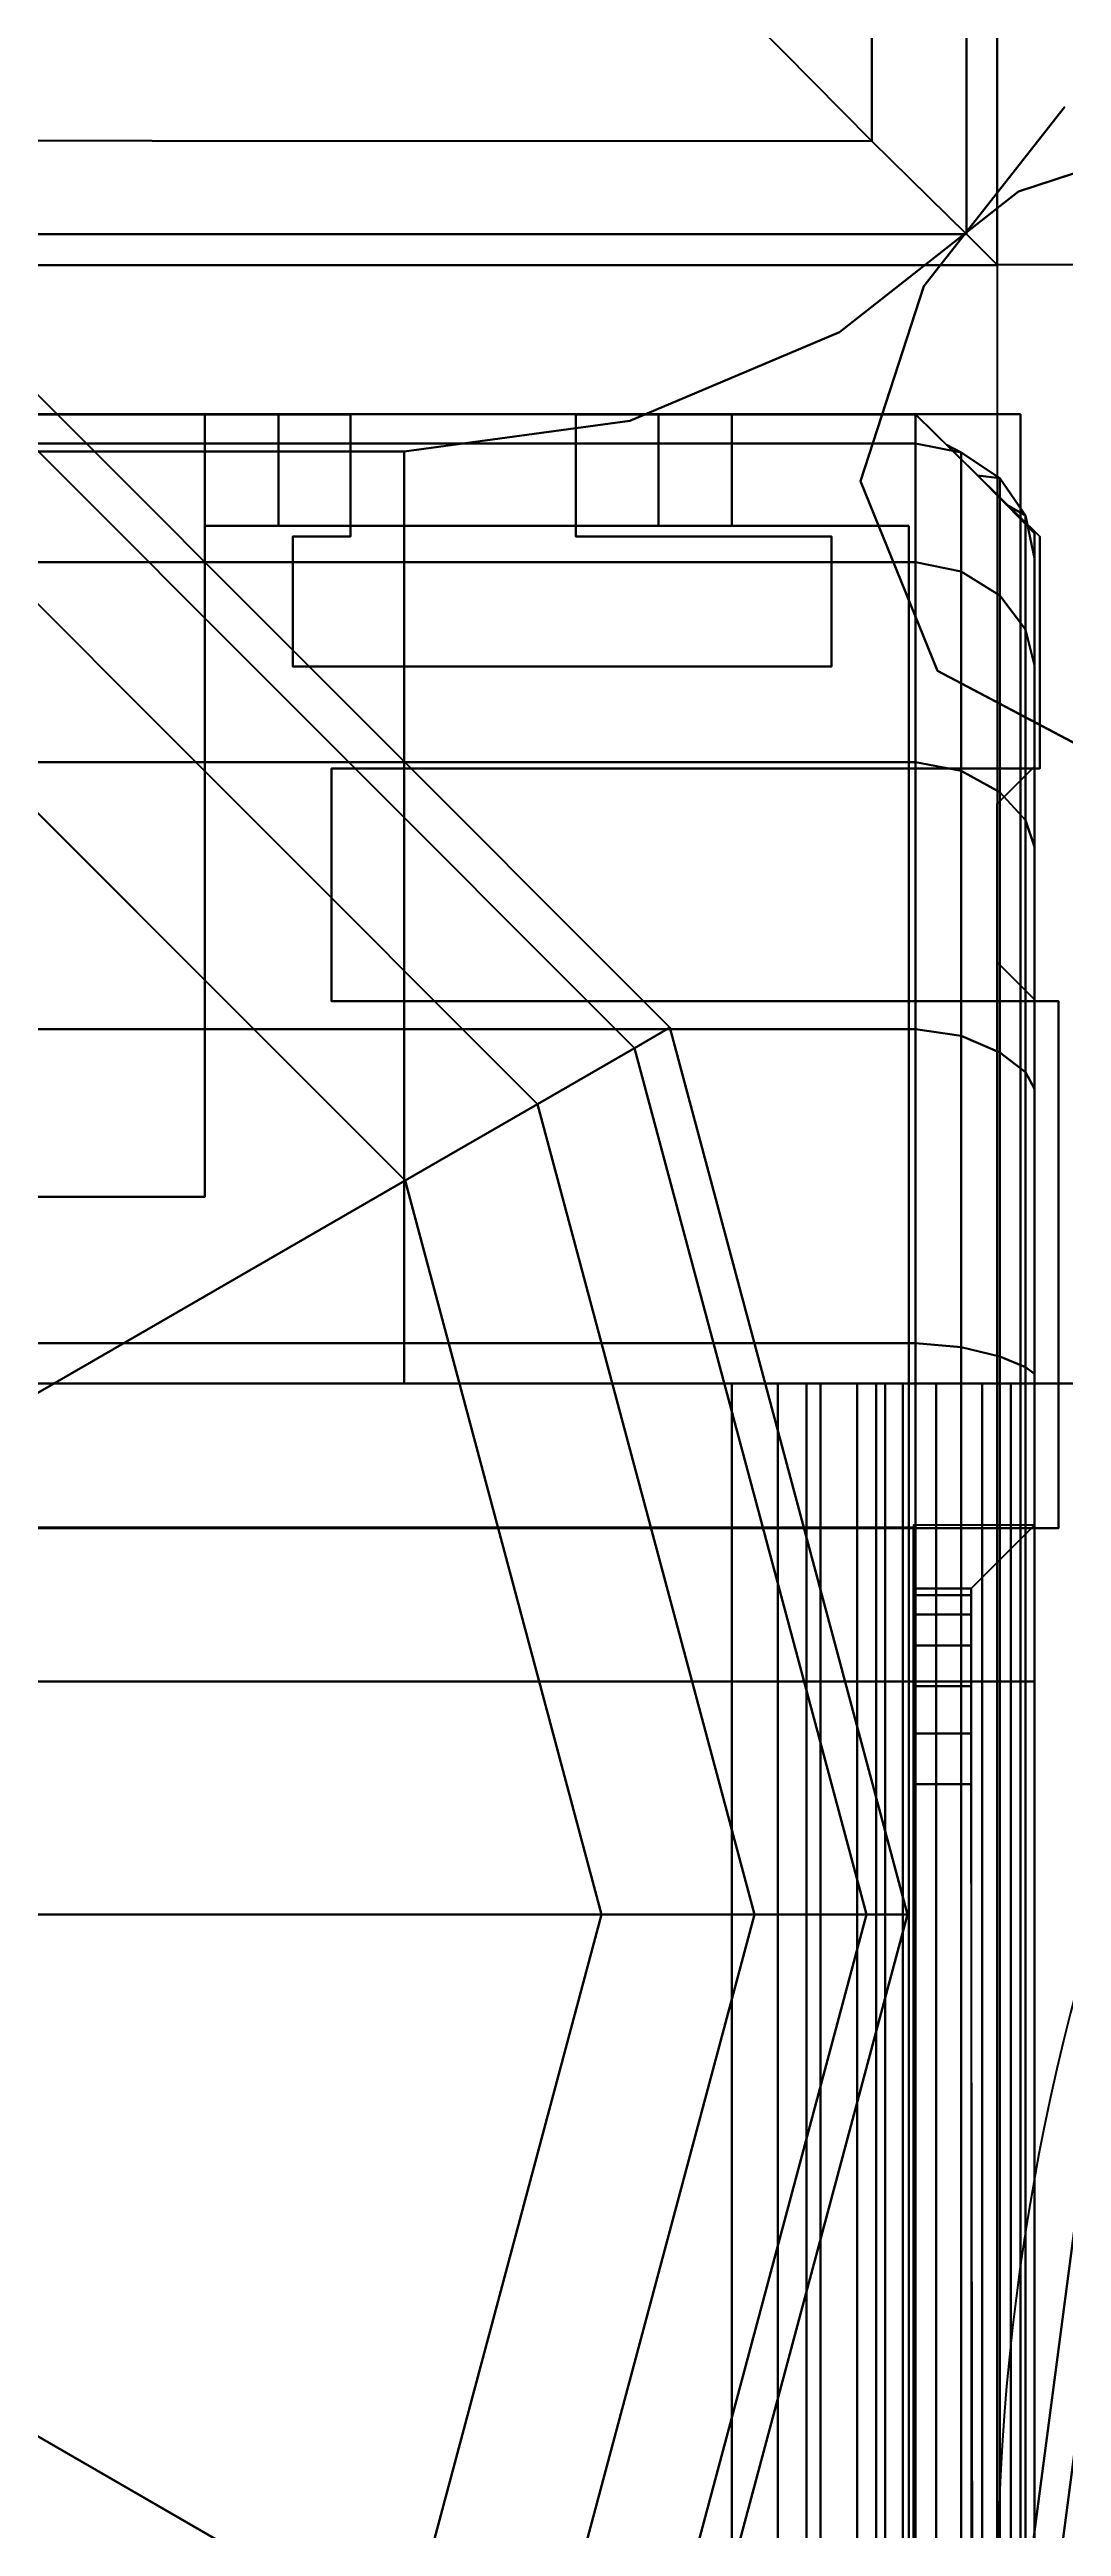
# Model space of a CAD drawing. Extents: x -170 to 1783, y -20 to 1205.
# Drawn here: x 987.072 to 987.615, y 278.522 to 279.85 of the extents above; entities that cross this region are included whole.
import ezdxf
from ezdxf.enums import TextEntityAlignment as Align

# ---------------------------------------------------------------- set-up
doc = ezdxf.new("R2010")
doc.units = 0
doc.header["$LTSCALE"] = 96
doc.header["$MEASUREMENT"] = 0
for name, color, linetype in [('A-FURN-3-PANEL-GLIDE', 7, 'Continuous'), ('A-FURN-3-PANEL-RACE', 7, 'Continuous'), ('A-FURN-3-PANEL-SIDE1', 7, 'Continuous'), ('A-FURN-3-PANEL-TOPCAP', 7, 'Continuous'), ('A-FURN-3-PANEL-TRIM', 7, 'Continuous'), ('A-FURN-3-WKSF-TRIM', 7, 'Continuous'), ('A-FURN-P-PNLS', 7, 'Continuous'), ('A-FURN-P-WKSF', 7, 'Continuous'), ('MAIN_PANEL', 7, 'Continuous'), ('MAIN_PANEL_COMP', 7, 'Continuous'), ('MAIN_WKSURF', 7, 'Continuous'), ('SM', 7, 'Continuous')]:
    doc.layers.add(name, color=color, linetype=linetype)

# ---------------------------------------------------------------- blocks, each defined once
blk = doc.blocks.new('EC-EFP-456')
at = {"layer": 'A-FURN-3-PANEL-TRIM', "color": 60, "linetype": 'Continuous'}
for points, invisible_edges in [([(-0.0735, -0.1159, 3.5747), (0.6, -0.1348, 3.5747), (0.0361, 0.0847, 3.5747), (-0.0395, -0.0114, 3.5747)], 3), ([(-0.0735, -0.1159, 4.2397), (-0.0395, -0.0114, 4.2397), (0.0361, 0.0847, 4.2397), (0.6, -0.1348, 4.2397)], 12), ([(-0.0735, -0.1159, 3.8013), (-0.0395, -0.0114, 3.8013), (0.0361, 0.0847, 3.8013), (0.6, -0.1348, 3.8013)], 12), ([(-0.0735, -0.1159, 4.013), (0.6, -0.1348, 4.013), (0.0361, 0.0847, 4.013), (-0.0395, -0.0114, 4.013)], 3), ([(0.065, -0.269, 3.5747), (0.6, -0.1348, 3.5747), (-0.0735, -0.1159, 3.5747), (-0.0322, -0.2178, 3.5747)], 3), ([(0.065, -0.269, 4.2397), (-0.0322, -0.2178, 4.2397), (-0.0735, -0.1159, 4.2397), (0.6, -0.1348, 4.2397)], 12), ([(0.065, -0.269, 3.8013), (-0.0322, -0.2178, 3.8013), (-0.0735, -0.1159, 3.8013), (0.6, -0.1348, 3.8013)], 12), ([(0.065, -0.269, 4.013), (0.6, -0.1348, 4.013), (-0.0735, -0.1159, 4.013), (-0.0322, -0.2178, 4.013)], 3)]:
    blk.add_3dface(points, dxfattribs=dict(at, invisible_edges=invisible_edges))
for points in [[(-0.0395, -0.0114, 4.013), (0.0361, 0.0847, 4.013), (0.0361, 0.0847, 4.2397), (-0.0395, -0.0114, 4.2397)], [(-0.0395, -0.0114, 3.5747), (0.0361, 0.0847, 3.5747), (0.0361, 0.0847, 3.8013), (-0.0395, -0.0114, 3.8013)], [(-0.0735, -0.1159, 4.013), (-0.0395, -0.0114, 4.013), (-0.0395, -0.0114, 4.2397), (-0.0735, -0.1159, 4.2397)], [(-0.0735, -0.1159, 3.5747), (-0.0395, -0.0114, 3.5747), (-0.0395, -0.0114, 3.8013), (-0.0735, -0.1159, 3.8013)], [(-0.0322, -0.2178, 4.013), (-0.0735, -0.1159, 4.013), (-0.0735, -0.1159, 4.2397), (-0.0322, -0.2178, 4.2397)], [(-0.0322, -0.2178, 3.5747), (-0.0735, -0.1159, 3.5747), (-0.0735, -0.1159, 3.8013), (-0.0322, -0.2178, 3.8013)], [(0.065, -0.269, 4.013), (-0.0322, -0.2178, 4.013), (-0.0322, -0.2178, 4.2397), (0.065, -0.269, 4.2397)], [(0.065, -0.269, 3.5747), (-0.0322, -0.2178, 3.5747), (-0.0322, -0.2178, 3.8013), (0.065, -0.269, 3.8013)]]:
    blk.add_3dface(points, dxfattribs=at)
at = {"layer": 'A-FURN-P-PNLS', "color": 60, "linetype": 'Continuous'}
for p, q in [((0, 0), (0, 2)), ((48, 0), (0, 0))]:
    blk.add_line(p, q, dxfattribs=at)
at = {"layer": 'MAIN_PANEL', "color": 7, "linetype": 'Continuous'}
for p in [(0, 0), (0, 0, 55.663), (0, 0), (0, 0)]:
    blk.add_point(p, dxfattribs=at)
blk = doc.blocks.new('EC-EFN-256')
at = {"layer": 'A-FURN-3-PANEL-GLIDE', "color": 20, "linetype": 'Continuous', "invisible_edges": 12}
for points in [[(23.115, 1), (22.433, 0.6063), (22.7213, 0.318)], [(23.115, 1), (22.7213, 0.318), (23.115, 0.2125)], [(23.115, 1), (23.115, 0.2125), (23.5088, 0.318)], [(23.115, 1), (23.5088, 0.318), (23.797, 0.6063)]]:
    blk.add_3dface(points, dxfattribs=at)
at = {"layer": 'A-FURN-3-PANEL-GLIDE', "color": 20, "linetype": 'Continuous'}
for points in [[(23.0137, 0.8246, 0.3285), (22.7213, 0.318, 0.3285), (22.433, 0.6063, 0.3285), (22.9396, 0.8988, 0.3285)], [(23.2904, 0.8988, 0.3285), (23.797, 0.6063, 0.3285), (23.5088, 0.318, 0.3285), (23.2163, 0.8246, 0.3285)], [(23.115, 0.7975, 0.3285), (23.115, 0.2125, 0.3285), (22.7213, 0.318, 0.3285), (23.0137, 0.8246, 0.3285)], [(23.2163, 0.8246, 0.3285), (23.5088, 0.318, 0.3285), (23.115, 0.2125, 0.3285), (23.115, 0.7975, 0.3285)], [(23.797, 0.6063, 0.3285), (23.8681, 0.5652, 0.3065), (23.5498, 0.2469, 0.3065), (23.5088, 0.318, 0.3285)], [(23.8681, 0.5652, 0.022), (23.797, 0.6063), (23.5088, 0.318), (23.5498, 0.2469, 0.022)], [(23.8681, 0.5652, 0.3065), (23.9202, 0.5351, 0.2464), (23.5799, 0.1948, 0.2464), (23.5498, 0.2469, 0.3065)], [(23.9202, 0.5351, 0.0821), (23.8681, 0.5652, 0.022), (23.5498, 0.2469, 0.022), (23.5799, 0.1948, 0.0821)], [(23.9202, 0.5351, 0.2464), (23.9392, 0.5241, 0.1642), (23.5909, 0.1758, 0.1642), (23.5799, 0.1948, 0.2464)], [(23.9392, 0.5241, 0.1642), (23.9202, 0.5351, 0.0821), (23.5799, 0.1948, 0.0821), (23.5909, 0.1758, 0.1642)], [(23.115, 0.2125, 0.3285), (23.115, 0.1304, 0.3065), (22.6802, 0.2469, 0.3065), (22.7213, 0.318, 0.3285)], [(23.115, 0.1304, 0.022), (23.115, 0.2125), (22.7213, 0.318), (22.6802, 0.2469, 0.022)], [(23.5088, 0.318, 0.3285), (23.5498, 0.2469, 0.3065), (23.115, 0.1304, 0.3065), (23.115, 0.2125, 0.3285)], [(23.5498, 0.2469, 0.022), (23.5088, 0.318), (23.115, 0.2125), (23.115, 0.1304, 0.022)], [(23.115, 0.1304, 0.3065), (23.115, 0.0703, 0.2464), (22.6501, 0.1948, 0.2464), (22.6802, 0.2469, 0.3065)], [(23.115, 0.0703, 0.0821), (23.115, 0.1304, 0.022), (22.6802, 0.2469, 0.022), (22.6501, 0.1948, 0.0821)], [(23.5498, 0.2469, 0.3065), (23.5799, 0.1948, 0.2464), (23.115, 0.0703, 0.2464), (23.115, 0.1304, 0.3065)], [(23.5799, 0.1948, 0.0821), (23.5498, 0.2469, 0.022), (23.115, 0.1304, 0.022), (23.115, 0.0703, 0.0821)], [(23.115, 0.0703, 0.2464), (23.115, 0.0483, 0.1642), (22.6391, 0.1758, 0.1642), (22.6501, 0.1948, 0.2464)], [(23.115, 0.0483, 0.1642), (23.115, 0.0703, 0.0821), (22.6501, 0.1948, 0.0821), (22.6391, 0.1758, 0.1642)], [(23.5799, 0.1948, 0.2464), (23.5909, 0.1758, 0.1642), (23.115, 0.0483, 0.1642), (23.115, 0.0703, 0.2464)], [(23.5909, 0.1758, 0.1642), (23.5799, 0.1948, 0.0821), (23.115, 0.0703, 0.0821), (23.115, 0.0483, 0.1642)]]:
    blk.add_3dface(points, dxfattribs=at)
at = {"layer": 'A-FURN-3-PANEL-RACE', "color": 40, "linetype": 'Continuous'}
for points, invisible_edges in [([(0.5, 0.7375, 0.4563), (2.098, 0.7375, 0.4563), (23.5, 0.4255, 0.4563), (0.5, 0.4255, 0.4563)], 6), ([(0.5, 0.7375, 0.3963), (0.5, 0.4255, 0.3963), (23.5, 0.4255, 0.3963), (2.098, 0.7375, 0.3963)], 6), ([(21.902, 0.7375, 0.4563), (23.5, 0.7375, 0.4563), (23.5, 0.4255, 0.4563), (2.098, 0.7375, 0.4563)], 12), ([(21.902, 0.7375, 0.3963), (2.098, 0.7375, 0.3963), (23.5, 0.4255, 0.3963), (23.5, 0.7375, 0.3963)], 3), ([(0.5, 0.4255, 0.3963), (0.08, 0.4255, 0.3963), (0.08, -0.0125, 0.3963), (23.92, -0.0125, 0.3963)], 8), ([(0.5, 0.4255, 0.4563), (23.86, 0.0475, 0.4563), (0.14, 0.0475, 0.4563), (0.14, 0.4255, 0.4563)], 1), ([(23.5, 0.4255, 0.3963), (0.5, 0.4255, 0.3963), (23.92, -0.0125, 0.3963), (23.92, 0.4255, 0.3963)], 3), ([(23.5, 0.4255, 0.4563), (23.86, 0.4255, 0.4563), (23.86, 0.0475, 0.4563), (0.5, 0.4255, 0.4563)], 12), ([(23.5, 0.4255, 0.3963), (23.92, 0.4255, 0.3963), (23.86, 0.4255, 0.4563), (23.5, 0.4255, 0.4563)], 2), ([(23.92, 0.4255, 0.3963), (23.92, 0.4255, 1.7894), (23.86, 0.4255, 1.7894), (23.86, 0.4255, 0.4563)], 8), ([(23.86, 0.4255, 1.7894), (23.86, 0.386, 1.7894), (23.86, 0.1819, 1.4986), (23.86, 0.4255, 0.4563)], 4), ([(23.86, 0.4255, 0.4563), (23.86, 0.1819, 1.4986), (23.86, 0.1425, 1.4986), (23.86, 0.0475, 0.4563)], 5), ([(23.86, 0.1425, 3.1951), (23.86, 0.4255, 3.245), (23.86, 0.4255, 3.515), (23.86, 0.0475, 3.515)], 8), ([(23.86, 0.4255, 3.515), (23.92, 0.4255, 3.515), (23.92, -0.0125, 3.515), (23.86, 0.0475, 3.515)], 4), ([(23.92, 0.386, 1.7894), (23.92, 0.4255, 1.7894), (23.92, 0.4255, 0.3963), (23.92, 0.1819, 1.4986)], 4), ([(23.92, 0.1819, 1.4986), (23.92, 0.4255, 0.3963), (23.92, -0.0125, 0.3963), (23.92, 0.1425, 1.4986)], 5), ([(23.92, 0.4255, 3.245), (23.92, 0.1425, 3.1951), (23.92, -0.0125, 3.515), (23.92, 0.4255, 3.515)], 2), ([(23.4, 0.1425, 4.1797), (23.4, 0.1179, 4.1764), (23.4, 0.1024, 4.2344), (23.4, 0.1425, 4.2397)], 2), ([(23.86, 0.0475, 0.4563), (23.86, 0.1425, 1.4986), (23.86, 0.1425, 3.1951), (23.86, 0.0475, 3.515)], 5), ([(23.92, 0.1425, 3.1951), (23.92, 0.1425, 1.4986), (23.92, -0.0125, 0.3963), (23.92, -0.0125, 3.515)], 10), ([(23.4, 0.1179, 4.1764), (23.4, 0.095, 4.1669), (23.4, 0.065, 4.2189), (23.4, 0.1024, 4.2344)], 10), ([(23.4, 0.095, 4.1669), (23.4, 0.0753, 4.1519), (23.4, 0.0329, 4.1943), (23.4, 0.065, 4.2189)], 10), ([(23.4, 0.0753, 4.1519), (23.4, 0.0602, 4.1322), (23.4, 0.0082, 4.1622), (23.4, 0.0329, 4.1943)], 10), ([(23.4, 0.0602, 4.1322), (23.4, 0.0507, 4.1093), (23.4, -0.0072, 4.1248), (23.4, 0.0082, 4.1622)], 10), ([(0.14, 0.0475, 0.4563), (23.86, 0.0475, 0.4563), (23.86, 0.0475, 3.515), (0.14, 0.0475, 3.515)], 4), ([(0.6, 0.0475, 3.515), (23.4, 0.0475, 3.515), (23.4, 0.0475, 4.0847), (0.6, 0.0475, 4.0847)], 1), ([(23.4, 0.0507, 4.1093), (23.4, 0.0475, 4.0847), (23.4, -0.0125, 4.0847), (23.4, -0.0072, 4.1248)], 10), ([(23.4, 0.0475, 3.515), (23.4, -0.0125, 3.515), (23.4, -0.0125, 4.0847), (23.4, 0.0475, 4.0847)], 4), ([(23.86, 0.0475, 3.515), (23.92, -0.0125, 3.515), (23.4, -0.0125, 3.515), (23.4, 0.0475, 3.515)], 1), ([(23.92, -0.0125, 3.515), (23.92, -0.0125, 0.3963), (0.08, -0.0125, 0.3963), (0.08, -0.0125, 3.515)], 8), ([(23.4, -0.0125, 4.0847), (23.4, -0.0125, 3.515), (0.6, -0.0125, 3.515), (0.6, -0.0125, 4.0847)], 2)]:
    blk.add_3dface(points, dxfattribs=dict(at, invisible_edges=invisible_edges))
for points in [[(23.5, 0.7375, 0.3963), (23.5, 0.4255, 0.3963), (23.5, 0.4255, 0.4563), (23.5, 0.7375, 0.4563)], [(23.86, 0.4255, 3.245), (23.92, 0.4255, 3.245), (23.92, 0.4255, 3.515), (23.86, 0.4255, 3.515)], [(23.92, 0.4255, 1.7894), (23.92, 0.386, 1.7894), (23.86, 0.386, 1.7894), (23.86, 0.4255, 1.7894)], [(23.86, 0.1425, 3.1951), (23.92, 0.1425, 3.1951), (23.92, 0.4255, 3.245), (23.86, 0.4255, 3.245)], [(23.92, 0.386, 1.7894), (23.92, 0.1819, 1.4986), (23.86, 0.1819, 1.4986), (23.86, 0.386, 1.7894)], [(23.92, 0.1819, 1.4986), (23.92, 0.1425, 1.4986), (23.86, 0.1425, 1.4986), (23.86, 0.1819, 1.4986)], [(23.4, 0.1425, 4.1797), (23.4, 0.1425, 4.2397), (0.6, 0.1425, 4.2397), (0.6, 0.1425, 4.1797)], [(23.4, 0.1425, 4.2397), (23.4, 0.1024, 4.2344), (0.6, 0.1024, 4.2344), (0.6, 0.1425, 4.2397)], [(0.6, 0.1425, 4.1797), (0.6, 0.1179, 4.1764), (23.4, 0.1179, 4.1764), (23.4, 0.1425, 4.1797)], [(23.86, 0.1425, 1.4986), (23.92, 0.1425, 1.4986), (23.92, 0.1425, 3.1951), (23.86, 0.1425, 3.1951)], [(0.6, 0.1179, 4.1764), (0.6, 0.095, 4.1669), (23.4, 0.095, 4.1669), (23.4, 0.1179, 4.1764)], [(23.4, 0.1024, 4.2344), (23.4, 0.065, 4.2189), (0.6, 0.065, 4.2189), (0.6, 0.1024, 4.2344)], [(0.6, 0.095, 4.1669), (0.6, 0.0753, 4.1519), (23.4, 0.0753, 4.1519), (23.4, 0.095, 4.1669)], [(0.6, 0.0753, 4.1519), (0.6, 0.0602, 4.1322), (23.4, 0.0602, 4.1322), (23.4, 0.0753, 4.1519)], [(23.4, 0.065, 4.2189), (23.4, 0.0329, 4.1943), (0.6, 0.0329, 4.1943), (0.6, 0.065, 4.2189)], [(0.6, 0.0602, 4.1322), (0.6, 0.0507, 4.1093), (23.4, 0.0507, 4.1093), (23.4, 0.0602, 4.1322)], [(0.6, 0.0507, 4.1093), (0.6, 0.0475, 4.0847), (23.4, 0.0475, 4.0847), (23.4, 0.0507, 4.1093)], [(23.4, 0.0329, 4.1943), (23.4, 0.0082, 4.1622), (0.6, 0.0082, 4.1622), (0.6, 0.0329, 4.1943)], [(23.4, 0.0082, 4.1622), (23.4, -0.0072, 4.1248), (0.6, -0.0072, 4.1248), (0.6, 0.0082, 4.1622)], [(23.4, -0.0072, 4.1248), (23.4, -0.0125, 4.0847), (0.6, -0.0125, 4.0847), (0.6, -0.0072, 4.1248)]]:
    blk.add_3dface(points, dxfattribs=at)
at = {"layer": 'A-FURN-3-PANEL-SIDE1', "color": 7, "linetype": 'Continuous'}
for points in [[(23.3224, 1.955, 55.7401), (23.3228, 0.045, 55.7401), (0.6776, 0.045, 55.7401), (0.6776, 1.955, 55.7401)], [(23.3224, 0.045, 4.2397), (23.3224, 1.955, 4.2397), (0.6776, 1.955, 4.2397), (0.6776, 0.045, 4.2397)], [(23.3228, 0.045, 55.7401), (23.3224, 1.955, 55.7401), (23.3224, 1.955, 4.2397), (23.3224, 0.045, 4.2397)], [(23.3228, 0.045, 55.7401), (23.3224, 0.045, 4.2397), (0.6776, 0.045, 4.2397), (0.6776, 0.045, 55.7401)]]:
    blk.add_3dface(points, dxfattribs=at)
at = {"layer": 'A-FURN-3-PANEL-TOPCAP', "color": 60, "linetype": 'Continuous'}
for points, invisible_edges in [([(23.324, 2.02, 55.635), (23.324, -0.02, 55.635), (23.606, -0.02, 55.635), (23.606, 2.02, 55.635)], 5), ([(23.606, 2.02, 55.635), (23.606, -0.02, 55.635), (23.6259, 0, 55.635), (23.6259, 2, 55.635)], 5), ([(23.711, 2, 55.635), (23.711, 0, 55.635), (23.731, -0.02, 55.635), (23.731, 2.02, 55.635)], 5), ([(23.856, -0.02, 55.635), (23.856, 2.02, 55.635), (23.731, 2.02, 55.635), (23.731, -0.02, 55.635)], 5), ([(23.8715, 2.0047, 55.635), (23.856, 2.02, 55.635), (23.856, -0.02, 55.635), (23.8715, -0.0047, 55.635)], 10), ([(23.711, 0, 55.635), (23.711, 2, 55.635), (23.6259, 2, 55.635), (23.6259, 0, 55.635)], 5), ([(23.8715, -0.0047, 55.635), (23.8871, 0.0106, 55.635), (23.8871, 1.9894, 55.635), (23.8715, 2.0047, 55.635)], 10), ([(23.9035, 1.9727, 55.635), (23.8871, 1.9894, 55.635), (23.8871, 0.0106, 55.635), (23.9035, 0.0273, 55.635)], 10), ([(23.9035, 0.0273, 55.635), (23.92, 0.044, 55.635), (23.92, 1.956, 55.635), (23.9035, 1.9727, 55.635)], 8), ([(0.815, 0.045, 55.7401), (0.815, -0.02, 55.7741), (23.185, 0.014, 55.7401), (23.185, 0.045, 55.7401)], 1), ([(23.185, -0.02, 55.7741), (23.185, 0.014, 55.7401), (0.815, 0.014, 55.7401), (0.815, -0.02, 55.7741)], 5), ([(23.185, -0.02, 55.7741), (23.221, -0.02, 55.7693), (23.2122, 0.014, 55.7365), (23.185, 0.014, 55.7401)], 10), ([(23.221, -0.02, 55.7693), (23.2545, -0.02, 55.7554), (23.2375, 0.014, 55.726), (23.2122, 0.014, 55.7365)], 10), ([(23.2545, -0.02, 55.7554), (23.2833, -0.02, 55.7333), (23.2593, 0.014, 55.7093), (23.2375, 0.014, 55.726)], 10), ([(23.2833, -0.02, 55.7333), (23.3054, -0.02, 55.7045), (23.276, 0.014, 55.6875), (23.2593, 0.014, 55.7093)], 10), ([(23.3054, -0.02, 55.7045), (23.3193, -0.02, 55.671), (23.2864, 0.014, 55.6622), (23.276, 0.014, 55.6875)], 10), ([(23.3193, -0.02, 55.671), (23.324, -0.02, 55.635), (23.29, 0.014, 55.635), (23.2864, 0.014, 55.6622)], 8), ([(0.76, -0.02, 56.161), (23.24, -0.02, 56.161), (23.24, 0, 56.141), (0.76, 0, 56.141)], 10), ([(23.24, 0, 56.056), (0.76, 0, 56.056), (0.76, 0, 56.141), (23.24, 0, 56.141)], 10), ([(0.76, 0, 56.056), (23.24, 0, 56.056), (23.24, -0.02, 56.036), (0.76, -0.02, 56.036)], 10), ([(23.3727, -0.02, 56.1426), (23.3676, 0, 56.1232), (23.24, 0, 56.141), (23.24, -0.02, 56.161)], 5), ([(23.3676, 0, 56.1232), (23.3456, 0, 56.0411), (23.24, 0, 56.056), (23.24, 0, 56.141)], 5), ([(23.3456, 0, 56.0411), (23.3404, -0.02, 56.0218), (23.24, -0.02, 56.036), (23.24, 0, 56.056)], 5), ([(23.4431, 0, 55.9981), (23.4331, -0.02, 55.9807), (23.3404, -0.02, 56.0218), (23.3456, 0, 56.0411)], 5), ([(23.4856, 0, 56.0717), (23.4431, 0, 55.9981), (23.3456, 0, 56.0411), (23.3676, 0, 56.1232)], 5), ([(23.4956, -0.02, 56.0891), (23.4856, 0, 56.0717), (23.3676, 0, 56.1232), (23.3727, -0.02, 56.1426)], 5), ([(23.5252, 0, 55.9301), (23.5111, -0.02, 55.9159), (23.4331, -0.02, 55.9807), (23.4431, 0, 55.9981)], 5), ([(23.5854, 0, 55.9903), (23.5252, 0, 55.9301), (23.4431, 0, 55.9981), (23.4856, 0, 56.0717)], 5), ([(23.5995, -0.02, 56.0044), (23.5854, 0, 55.9903), (23.4856, 0, 56.0717), (23.4956, -0.02, 56.0891)], 5), ([(23.5858, 0, 55.8424), (23.5685, -0.02, 55.8323), (23.5111, -0.02, 55.9159), (23.5252, 0, 55.9301)], 5), ([(23.6595, 0, 55.8849), (23.5858, 0, 55.8424), (23.5252, 0, 55.9301), (23.5854, 0, 55.9903)], 5), ([(23.6202, 0, 55.7415), (23.601, -0.02, 55.7363), (23.5685, -0.02, 55.8323), (23.5858, 0, 55.8424)], 5), ([(23.6768, -0.02, 55.8949), (23.6595, 0, 55.8849), (23.5854, 0, 55.9903), (23.5995, -0.02, 56.0044)], 5), ([(23.7024, 0, 55.7635), (23.6202, 0, 55.7415), (23.5858, 0, 55.8424), (23.6595, 0, 55.8849)], 5), ([(23.6259, 0, 55.635), (23.606, -0.02, 55.635), (23.601, -0.02, 55.7363), (23.6202, 0, 55.7415)], 4), ([(23.711, 0, 55.635), (23.6259, 0, 55.635), (23.6202, 0, 55.7415), (23.7024, 0, 55.7635)], 4), ([(23.7217, -0.02, 55.7687), (23.7024, 0, 55.7635), (23.6595, 0, 55.8849), (23.6768, -0.02, 55.8949)], 5), ([(23.731, -0.02, 55.635), (23.711, 0, 55.635), (23.7024, 0, 55.7635), (23.7217, -0.02, 55.7687)], 4), ([(0.76, -0.02, 56.161), (0.76, -0.02, 56.286), (23.24, -0.02, 56.286), (23.24, -0.02, 56.161)], 5), ([(23.185, -0.02, 55.7741), (0.815, -0.02, 55.7741), (0.76, -0.02, 56.036), (23.24, -0.02, 56.036)], 10), ([(23.185, -0.02, 55.7741), (23.24, -0.02, 56.036), (23.3404, -0.02, 56.0218), (23.221, -0.02, 55.7693)], 5), ([(23.4331, -0.02, 55.9807), (23.2545, -0.02, 55.7554), (23.221, -0.02, 55.7693), (23.3404, -0.02, 56.0218)], 5), ([(23.4051, -0.02, 56.2633), (23.3727, -0.02, 56.1426), (23.24, -0.02, 56.161), (23.24, -0.02, 56.286)], 5), ([(23.2545, -0.02, 55.7554), (23.4331, -0.02, 55.9807), (23.5111, -0.02, 55.9159), (23.2833, -0.02, 55.7333)], 5), ([(23.5685, -0.02, 55.8323), (23.3054, -0.02, 55.7045), (23.2833, -0.02, 55.7333), (23.5111, -0.02, 55.9159)], 5), ([(23.3054, -0.02, 55.7045), (23.5685, -0.02, 55.8323), (23.601, -0.02, 55.7363), (23.3193, -0.02, 55.671)], 5), ([(23.3193, -0.02, 55.671), (23.601, -0.02, 55.7363), (23.606, -0.02, 55.635), (23.324, -0.02, 55.635)], 1), ([(23.5581, -0.02, 56.1974), (23.4956, -0.02, 56.0891), (23.3727, -0.02, 56.1426), (23.4051, -0.02, 56.2633)], 5), ([(23.6879, -0.02, 56.0929), (23.5995, -0.02, 56.0044), (23.4956, -0.02, 56.0891), (23.5581, -0.02, 56.1974)], 5), ([(23.7851, -0.02, 55.9575), (23.6768, -0.02, 55.8949), (23.5995, -0.02, 56.0044), (23.6879, -0.02, 56.0929)], 5), ([(23.8425, -0.02, 55.8011), (23.7217, -0.02, 55.7687), (23.6768, -0.02, 55.8949), (23.7851, -0.02, 55.9575)], 5), ([(23.856, -0.02, 55.635), (23.731, -0.02, 55.635), (23.7217, -0.02, 55.7687), (23.8425, -0.02, 55.8011)], 4)]:
    blk.add_3dface(points, dxfattribs=dict(at, invisible_edges=invisible_edges))
for points in [[(0.76, 0.044, 56.35), (0.76, 1.956, 56.35), (23.24, 1.956, 56.35), (23.24, 0.044, 56.35)], [(23.4216, 0.044, 56.3252), (23.24, 0.044, 56.35), (23.24, 1.956, 56.35), (23.4216, 1.956, 56.3252)], [(23.5901, 0.044, 56.2528), (23.4216, 0.044, 56.3252), (23.4216, 1.956, 56.3252), (23.5901, 1.956, 56.2528)], [(23.7332, 0.044, 56.1382), (23.5901, 0.044, 56.2528), (23.5901, 1.956, 56.2528), (23.7332, 1.956, 56.1382)], [(23.8405, 0.044, 55.9895), (23.7332, 0.044, 56.1382), (23.7332, 1.956, 56.1382), (23.8405, 1.956, 55.9895)], [(23.9043, 0.044, 55.8177), (23.8405, 0.044, 55.9895), (23.8405, 1.956, 55.9895), (23.9043, 1.956, 55.8177)], [(23.92, 0.044, 55.635), (23.9043, 0.044, 55.8177), (23.9043, 1.956, 55.8177), (23.92, 1.956, 55.635)], [(0.76, 0.0195, 56.3451), (0.76, 0.044, 56.35), (23.24, 0.044, 56.35), (23.24, 0.0195, 56.3451)], [(23.185, 0.045, 55.7401), (23.185, 0.014, 55.7401), (23.2122, 0.014, 55.7365), (23.2122, 0.045, 55.7365)], [(23.2122, 0.045, 55.7365), (23.2122, 0.014, 55.7365), (23.2375, 0.014, 55.726), (23.2375, 0.045, 55.726)], [(23.2375, 0.045, 55.726), (23.2375, 0.014, 55.726), (23.2593, 0.014, 55.7093), (23.2593, 0.045, 55.7093)], [(23.4216, 0.044, 56.3252), (23.4194, 0.0195, 56.3203), (23.24, 0.0195, 56.3451), (23.24, 0.044, 56.35)], [(23.2593, 0.045, 55.7093), (23.2593, 0.014, 55.7093), (23.276, 0.014, 55.6875), (23.276, 0.045, 55.6875)], [(23.276, 0.045, 55.6875), (23.276, 0.014, 55.6875), (23.2864, 0.014, 55.6622), (23.2864, 0.045, 55.6622)], [(23.2864, 0.045, 55.6622), (23.2864, 0.014, 55.6622), (23.29, 0.014, 55.635), (23.29, 0.045, 55.635)], [(23.29, 0.014, 55.635), (23.324, -0.02, 55.635), (23.324, 0.045, 55.635), (23.29, 0.045, 55.635)], [(23.5901, 0.044, 56.2528), (23.5864, 0.0195, 56.248), (23.4194, 0.0195, 56.3203), (23.4216, 0.044, 56.3252)], [(23.7332, 0.044, 56.1382), (23.7287, 0.0195, 56.1337), (23.5864, 0.0195, 56.248), (23.5901, 0.044, 56.2528)], [(23.8405, 0.044, 55.9895), (23.8356, 0.0195, 55.9859), (23.7287, 0.0195, 56.1337), (23.7332, 0.044, 56.1382)], [(23.9043, 0.044, 55.8177), (23.8994, 0.0195, 55.8155), (23.8356, 0.0195, 55.9859), (23.8405, 0.044, 55.9895)], [(23.92, 0.044, 55.635), (23.9035, 0.0273, 55.635), (23.8994, 0.0195, 55.8155), (23.9043, 0.044, 55.8177)], [(23.9035, 0.0273, 55.635), (23.8871, 0.0106, 55.635), (23.8857, -0.0013, 55.8104), (23.8994, 0.0195, 55.8155)], [(0.76, -0.0013, 56.3313), (0.76, 0.0195, 56.3451), (23.24, 0.0195, 56.3451), (23.24, -0.0013, 56.3313)], [(23.4194, 0.0195, 56.3203), (23.4144, -0.0013, 56.3065), (23.24, -0.0013, 56.3313), (23.24, 0.0195, 56.3451)], [(23.5864, 0.0195, 56.248), (23.5775, -0.0013, 56.2349), (23.4144, -0.0013, 56.3065), (23.4194, 0.0195, 56.3203)], [(23.7287, 0.0195, 56.1337), (23.7172, -0.0013, 56.1222), (23.5775, -0.0013, 56.2349), (23.5864, 0.0195, 56.248)], [(23.8356, 0.0195, 55.9859), (23.8226, -0.0013, 55.977), (23.7172, -0.0013, 56.1222), (23.7287, 0.0195, 56.1337)], [(23.8994, 0.0195, 55.8155), (23.8857, -0.0013, 55.8104), (23.8226, -0.0013, 55.977), (23.8356, 0.0195, 55.9859)], [(23.8871, 0.0106, 55.635), (23.8715, -0.0047, 55.635), (23.8656, -0.0151, 55.8048), (23.8857, -0.0013, 55.8104)], [(0.76, -0.0151, 56.3105), (0.76, -0.0013, 56.3313), (23.24, -0.0013, 56.3313), (23.24, -0.0151, 56.3105)], [(23.4144, -0.0013, 56.3065), (23.4087, -0.0151, 56.2864), (23.24, -0.0151, 56.3105), (23.24, -0.0013, 56.3313)], [(23.5775, -0.0013, 56.2349), (23.5669, -0.0151, 56.2168), (23.4087, -0.0151, 56.2864), (23.4144, -0.0013, 56.3065)], [(23.7172, -0.0013, 56.1222), (23.7022, -0.0151, 56.1072), (23.5669, -0.0151, 56.2168), (23.5775, -0.0013, 56.2349)], [(23.8226, -0.0013, 55.977), (23.8045, -0.0151, 55.9663), (23.7022, -0.0151, 56.1072), (23.7172, -0.0013, 56.1222)], [(23.8857, -0.0013, 55.8104), (23.8656, -0.0151, 55.8048), (23.8045, -0.0151, 55.9663), (23.8226, -0.0013, 55.977)], [(23.8715, -0.0047, 55.635), (23.856, -0.02, 55.635), (23.8425, -0.02, 55.8011), (23.8656, -0.0151, 55.8048)], [(0.76, -0.02, 56.286), (0.76, -0.0151, 56.3105), (23.24, -0.0151, 56.3105), (23.24, -0.02, 56.286)], [(23.4087, -0.0151, 56.2864), (23.4051, -0.02, 56.2633), (23.24, -0.02, 56.286), (23.24, -0.0151, 56.3105)], [(23.5669, -0.0151, 56.2168), (23.5581, -0.02, 56.1974), (23.4051, -0.02, 56.2633), (23.4087, -0.0151, 56.2864)], [(23.7022, -0.0151, 56.1072), (23.6879, -0.02, 56.0929), (23.5581, -0.02, 56.1974), (23.5669, -0.0151, 56.2168)], [(23.8045, -0.0151, 55.9663), (23.7851, -0.02, 55.9575), (23.6879, -0.02, 56.0929), (23.7022, -0.0151, 56.1072)], [(23.8656, -0.0151, 55.8048), (23.8425, -0.02, 55.8011), (23.7851, -0.02, 55.9575), (23.8045, -0.0151, 55.9663)]]:
    blk.add_3dface(points, dxfattribs=at)
at = {"layer": 'A-FURN-3-PANEL-TRIM', "color": 60, "linetype": 'Continuous'}
for points in [[(23.4, 0.3185, 3.5747), (23.4, 2.1348, 3.5747), (23.4, 2.1348, 4.2397), (23.4, 0.3185, 4.2397)], [(23.9, 1.6815, 4.2397), (23.9, 1.6815, 3.5747), (23.9, 0.3185, 3.5747), (23.9, 0.3185, 4.2397)], [(23.9198, 1.6527, 55.635), (23.9198, 1.6527, 4.2397), (23.9198, 0.3473, 4.2397), (23.9198, 0.3473, 55.635)], [(23.8543, 0.3782, 4.2397), (23.7845, 0.3782, 4.2397), (23.7845, 0.3782, 55.635), (23.8543, 0.3782, 55.635)], [(23.7845, 0.3782, 55.635), (23.7845, 0.3782, 4.2397), (23.7845, 0.0891, 4.2397), (23.7845, 0.0891, 55.635)], [(23.8543, 0.3473, 55.635), (23.8543, 0.3473, 4.2397), (23.8543, 0.3782, 4.2397), (23.8543, 0.3782, 55.635)], [(23.7299, 0.3574, 4.2397), (23.605, 0.3574, 4.2397), (23.605, 0.3574, 55.635), (23.7299, 0.3574, 55.635)], [(23.605, 0.3574, 55.635), (23.605, 0.3574, 4.2397), (23.605, -0.0328, 4.2397), (23.605, -0.0328, 55.635)], [(23.7299, -0.0228, 55.635), (23.7299, -0.0228, 4.2397), (23.7299, 0.3574, 4.2397), (23.7299, 0.3574, 55.635)], [(23.9198, 0.3473, 4.2397), (23.8543, 0.3473, 4.2397), (23.8543, 0.3473, 55.635), (23.9198, 0.3473, 55.635)], [(23.9, 0.3185, 4.2397), (23.9, 0.3185, 4.013), (23.4, 0.3185, 4.013), (23.4, 0.3185, 4.2397)], [(23.4, -0.1348, 3.8013), (23.4, 0.3185, 3.8013), (23.4, 0.3185, 4.013), (23.4, -0.1348, 4.013)], [(23.4, 0.3185, 3.8013), (23.9, 0.3185, 3.8013), (23.9, 0.3185, 3.5747), (23.4, 0.3185, 3.5747)], [(23.9, 0.3185, 3.8013), (23.9163, 0.1973, 3.8013), (23.9163, 0.1973, 4.013), (23.9, 0.3185, 4.013)], [(23.8543, 0.2263, 4.2397), (23.9198, 0.2263, 4.2397), (23.9198, 0.2263, 55.635), (23.8543, 0.2263, 55.635)], [(23.8543, 0.0891, 55.635), (23.8543, 0.0891, 4.2397), (23.8543, 0.2263, 4.2397), (23.8543, 0.2263, 55.635)], [(23.9198, 0.2263, 55.635), (23.9198, 0.2263, 4.2397), (23.9198, 0.044, 4.2397), (23.92, 0.044, 55.635)], [(23.9163, 0.1973, 3.8013), (23.9639, 0.0847, 3.8013), (23.9639, 0.0847, 4.013), (23.9163, 0.1973, 4.013)], [(23.7845, 0.0891, 4.2397), (23.8543, 0.0891, 4.2397), (23.8543, 0.0891, 55.635), (23.7845, 0.0891, 55.635)], [(23.9639, 0.0847, 3.8013), (24.0395, -0.0114, 3.8013), (24.0395, -0.0114, 4.013), (23.9639, 0.0847, 4.013)], [(23.3224, -0.0328, 4.2397), (23.3224, 0.045, 4.2397), (23.3224, 0.045, 55.635), (23.3224, -0.0328, 55.635)], [(23.8543, -0.0228, 4.2397), (23.8543, -0.0228, 55.635), (23.92, 0.044, 55.635), (23.9198, 0.044, 4.2397)], [(24.0395, -0.0114, 3.8013), (24.0735, -0.1159, 3.8013), (24.0735, -0.1159, 4.013), (24.0395, -0.0114, 4.013)], [(23.8543, -0.0228, 4.2397), (23.7299, -0.0228, 4.2397), (23.7299, -0.0228, 55.635), (23.8543, -0.0228, 55.635)], [(23.605, -0.0328, 4.2397), (23.3224, -0.0328, 4.2397), (23.3224, -0.0328, 55.635), (23.605, -0.0328, 55.635)]]:
    blk.add_3dface(points, dxfattribs=at)
for points, invisible_edges in [([(23.4, 2.1348, 3.5747), (23.4, 0.3185, 3.5747), (23.9, 0.3185, 3.5747), (23.9, 1.6815, 3.5747)], 10), ([(23.4, 2.1348, 4.2397), (23.9, 1.6815, 4.2397), (23.9, 0.3185, 4.2397), (23.4, 0.3185, 4.2397)], 5), ([(23.605, -0.0328, 55.635), (23.3224, -0.0328, 55.635), (23.3224, 2.0328, 55.635), (23.605, 2.0328, 55.635)], 8), ([(23.8543, 1.6527, 55.635), (23.9198, 1.6527, 55.635), (23.9198, 0.3473, 55.635), (23.8543, 0.3473, 55.635)], 8), ([(23.7299, 0.3574, 55.635), (23.605, 0.3574, 55.635), (23.605, 1.6426, 55.635), (23.7299, 1.6426, 55.635)], 10), ([(23.8543, 0.3782, 55.635), (23.7845, 0.3782, 55.635), (23.7845, 1.6218, 55.635), (23.8543, 1.6218, 55.635)], 10), ([(23.9, 0.3185, 3.8013), (23.4, -0.1348, 3.8013), (23.9639, 0.0847, 3.8013), (23.9163, 0.1973, 3.8013)], 3), ([(23.9, 0.3185, 4.013), (23.9163, 0.1973, 4.013), (23.9639, 0.0847, 4.013), (23.4, -0.1348, 4.013)], 12), ([(23.9, 0.3185, 3.8013), (23.4, 0.3185, 3.8013), (23.4, -0.1348, 3.8013)], 12), ([(23.4, -0.1348, 4.013), (23.4, 0.3185, 4.013), (23.9, 0.3185, 4.013)], 12), ([(23.9198, 0.2263, 55.635), (23.92, 0.044, 55.635), (23.8543, -0.0228, 55.635), (23.8543, 0.2263, 55.635)], 4), ([(23.9639, 0.0847, 3.8013), (23.4, -0.1348, 3.8013), (24.0735, -0.1159, 3.8013), (24.0395, -0.0114, 3.8013)], 3), ([(23.9639, 0.0847, 4.013), (24.0395, -0.0114, 4.013), (24.0735, -0.1159, 4.013), (23.4, -0.1348, 4.013)], 12), ([(23.7845, 0.0891, 55.635), (23.8543, 0.0891, 55.635), (23.8543, -0.0228, 55.635), (23.7299, -0.0228, 55.635)], 10)]:
    blk.add_3dface(points, dxfattribs=dict(at, invisible_edges=invisible_edges))
at = {"layer": 'A-FURN-P-PNLS', "color": 60, "linetype": 'Continuous'}
for p, q in [((24, 2), (24, 0)), ((24, 0), (0, 0))]:
    blk.add_line(p, q, dxfattribs=at)
at = {"layer": 'MAIN_PANEL', "color": 7, "linetype": 'Continuous'}
for p in [(24, 0), (24, 0, 55.663), (24, 0)]:
    blk.add_point(p, dxfattribs=at)
blk = doc.blocks.new('EC-WYC-64-2424-T')
at = {"layer": 'A-FURN-3-WKSF-TRIM', "color": 40, "linetype": 'Continuous'}
for points in [[(0.0158, -1.368, 28.941), (0, -1.368, 28.882), (0.0466, -1.0139, 28.882), (0.0619, -1.018, 28.941)], [(0, -1.368, 28.882), (0, -1.368, 27.868), (0.0466, -1.0139, 27.868), (0.0466, -1.0139, 28.882)], [(0, -1.368, 27.868), (0.0158, -1.368, 27.809), (0.0619, -1.018, 27.809), (0.0466, -1.0139, 27.868)], [(0.059, -1.368, 28.9842), (0.0158, -1.368, 28.941), (0.0619, -1.018, 28.941), (0.1036, -1.0292, 28.9842)], [(0.0158, -1.368, 27.809), (0.059, -1.368, 27.7658), (0.1036, -1.0292, 27.7658), (0.0619, -1.018, 27.809)]]:
    blk.add_3dface(points, dxfattribs=at)
at = {"layer": 'A-FURN-P-WKSF', "color": 7, "linetype": 'Continuous'}
blk.add_arc((1.25, -1.25), 1.25, 90, 180, dxfattribs=at)
at = {"layer": 'MAIN_WKSURF', "color": 7, "linetype": 'Continuous'}
blk.add_point((0, 0), dxfattribs=at)
blk.add_point((0, 0), dxfattribs=at)
blk.add_point((0, 0), dxfattribs=at)
blk = doc.blocks.new('EC-FPFS-56')
at = {"layer": 'SM', "color": 60, "linetype": 'Continuous'}
for points in [[(0.0463, -0.0077, 55.6309), (0.0297, -0.0077, 55.5), (0.0297, -2.0077, 55.5), (0.0463, -1.9911, 55.6309)], [(0.0463, -1.9911, 55.6309), (0.0962, -1.9403, 55.751), (0.0971, -0.0077, 55.751), (0.0463, -0.0077, 55.6309)], [(0.1762, -0.0077, 55.8545), (0.0971, -0.0077, 55.751), (0.0962, -1.9403, 55.751), (0.1762, -1.8612, 55.8545)], [(0.1762, -1.8612, 55.8545), (0.0962, -1.9403, 55.751), (1.9624, -1.9403, 55.751), (1.8833, -1.8612, 55.8545)], [(0.0962, -1.9403, 55.751), (0.0463, -1.9911, 55.6309), (2.0131, -1.9911, 55.6309), (1.9624, -1.9403, 55.751)], [(0.0463, -1.9911, 55.6309), (0.0297, -2.0077, 55.5), (2.0297, -2.0077, 55.5), (2.0131, -1.9911, 55.6309)]]:
    blk.add_3dface(points, dxfattribs=at)

msp = doc.modelspace()

# ---------------------------------------------------------------- block references
at = {"layer": 'MAIN_PANEL', "color": 47, "linetype": 'Continuous'}
ref = msp.add_blockref('EC-EFP-456', (987.58075, 279.73489), dxfattribs=at)
ref.add_attrib('CAPMC', 'ECH', dxfattribs={"color": 47, "linetype": 'Continuous', "height": 0.000000012, "width": 0.666667}).set_placement((987.58075, 279.73489), align=Align.BOTTOM_LEFT)
ref.add_attrib('CAPPN', 'EC-EFP-456', dxfattribs={"color": 47, "linetype": 'Continuous', "height": 0.000000012, "width": 0.666667}).set_placement((987.58075, 279.73489), align=Align.BOTTOM_LEFT)
ref.add_attrib('CAPMG', 'RSI', dxfattribs={"color": 47, "linetype": 'Continuous', "height": 0.000000012, "width": 0.666667}).set_placement((987.58075, 279.73489), align=Align.BOTTOM_LEFT)
ref.add_attrib('CAPQTY', '1', dxfattribs={"color": 47, "linetype": 'Continuous', "height": 0.000000012, "width": 0.666667}).set_placement((987.58075, 279.73489), align=Align.BOTTOM_LEFT)
at = {"layer": 'MAIN_PANEL', "color": 47, "linetype": 'Continuous', "rotation": 90}
msp.add_blockref('EC-EFN-256', (987.58075, 255.73489), dxfattribs=at)
at = {"layer": 'MAIN_PANEL_COMP', "color": 47, "linetype": 'Continuous', "rotation": 90}
msp.add_blockref('EC-FPFS-56', (985.57309, 279.70514), dxfattribs=at)
at = {"layer": 'MAIN_WKSURF', "color": 47, "linetype": 'Continuous'}
ref = msp.add_blockref('EC-WYC-64-2424-T', (987.58075, 279.73489), dxfattribs=at)
ref.add_attrib('CAPMC', 'ECH', dxfattribs={"color": 47, "linetype": 'Continuous', "height": 0.000000012, "width": 0.666667}).set_placement((987.58075, 279.73489), align=Align.BOTTOM_LEFT)
ref.add_attrib('CAPPN', 'EC-WYC-64-2424-T', dxfattribs={"color": 47, "linetype": 'Continuous', "height": 0.000000012, "width": 0.666667}).set_placement((987.58075, 279.73489), align=Align.BOTTOM_LEFT)
ref.add_attrib('CAPMG', 'RSI', dxfattribs={"color": 47, "linetype": 'Continuous', "height": 0.000000012, "width": 0.666667}).set_placement((987.58075, 279.73489), align=Align.BOTTOM_LEFT)
ref.add_attrib('CAPQTY', '1', dxfattribs={"color": 47, "linetype": 'Continuous', "height": 0.000000012, "width": 0.666667}).set_placement((987.58075, 279.73489), align=Align.BOTTOM_LEFT)

doc.saveas('drawing.dxf')
